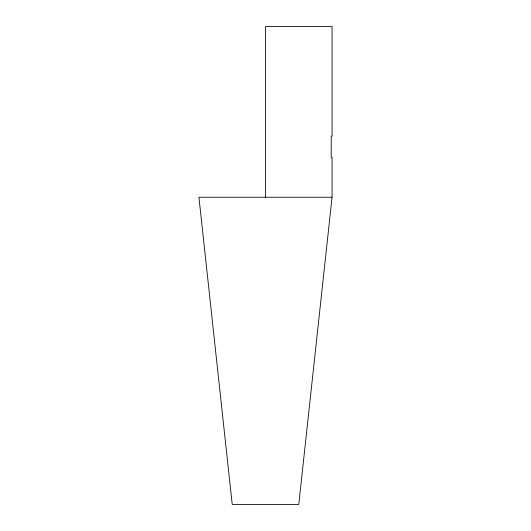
<?xml version="1.0" encoding="UTF-8"?>
<svg xmlns="http://www.w3.org/2000/svg" width="531" height="531" viewBox="0 0 531 531"><rect width="100%" height="100%" fill="white"/><g stroke="black" fill="none" stroke-linecap="round" stroke-linejoin="round"><path stroke-width="0.8" d="M332.061 197.227L298.78 504.45L232.226 504.45L198.939 197.227L332.061 197.227L332.061 157.276L331.191 157.276L331.231 136.115L332.061 136.115L332.061 26.55L265.5 26.55L265.5 197.227"/></g></svg>
